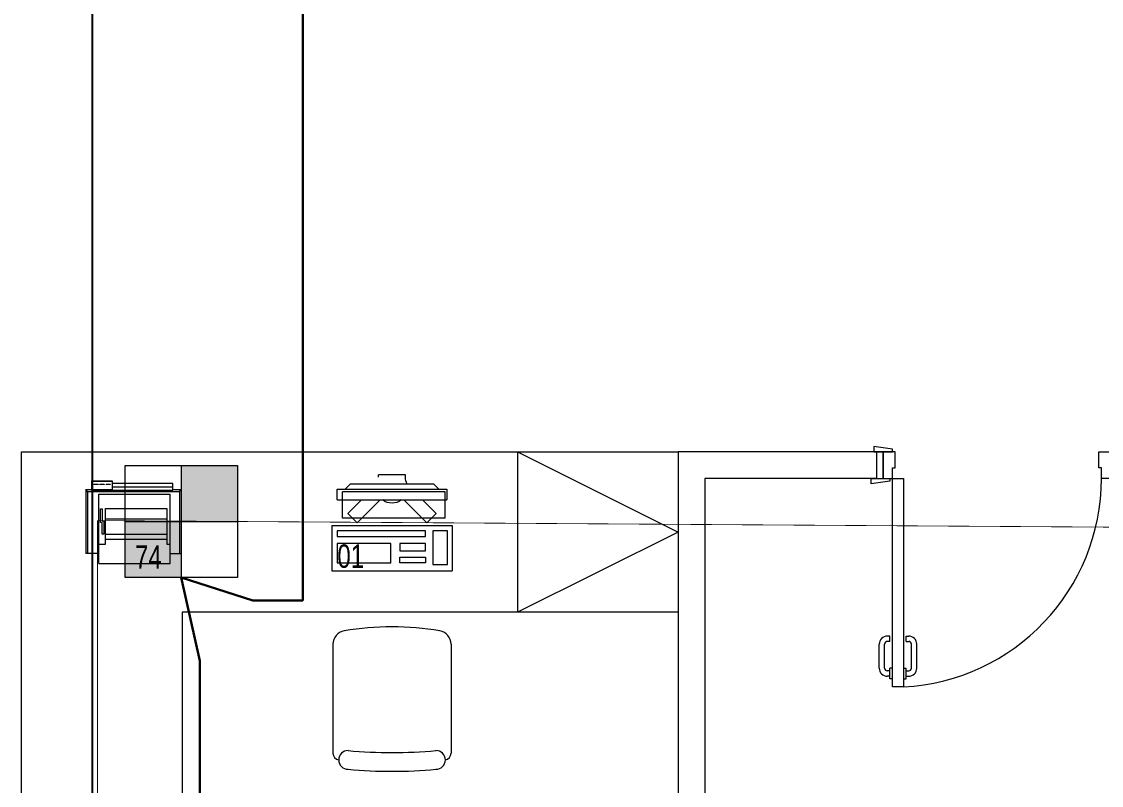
# Model space of a CAD drawing. Header units: metres. Extents: x 75097 to 220695, y -1557923 to -1361206.
# Drawn here: x 166248 to 170283, y -1446520 to -1443663 of the extents above; entities that cross this region are included whole.
import ezdxf

# ---------------------------------------------------------------- set-up
doc = ezdxf.new("R2010")
doc.units = ezdxf.units.M
doc.layers.get('0').update_dxf_attribs({"lineweight": 0})
doc.layers.add('A-100 - Copy$0$axes', color=8, linetype='Continuous')
for name, color, linetype, lineweight in [('A-100 - Copy$0$Medical Equipment and Furniture', 8, 'Continuous', 0), ('A-100 - Copy$0$Walls', 8, 'Continuous', 0), ('A-100 - Copy$0$Wooden Joinery', 8, 'Continuous', 0), ('E-LG', 245, 'Continuous', 30)]:
    doc.layers.add(name, color=color, linetype=linetype, lineweight=lineweight)
doc.layers.add('E-POWR', color=7, linetype='Continuous', lineweight=9, true_color=0x4e7e3e)
doc.styles.add('A-100 - Copy$0$X3G_ENTITY_257CFD', font='swisscl.ttf', dxfattribs={"height": 200})

# ---------------------------------------------------------------- blocks, each defined once
blk = doc.blocks.new('FLOOR BOX')
at = {"layer": 'E-POWR'}
h = blk.add_hatch(color=256, dxfattribs=at)
h.dxf.hatch_style = 1
h.paths.add_polyline_path([(0, 300), (0, 0), (300, 0), (300, 300)])
h.paths.add_polyline_path([(0, -300), (0, 0), (-300, 0), (-300, -300)])
blk.add_lwpolyline([(-300, 300), (300, 300), (300, -300), (-300, -300)], close=True, dxfattribs=at)
for points in [[(0, 300), (0, -300)], [(-300, 0), (300, 0)]]:
    blk.add_lwpolyline(points, dxfattribs=at)
blk = doc.blocks.new('A-100 - Copy$0$GF21021-P')
for p, q in [((-0.2207, 0.4756), (-0.2207, 0.0675)), ((0.2205, 0.4756), (0.2205, 0.0675))]:
    blk.add_line(p, q)
for centre, radius, start, end in [((-0.1707, 0.4756), 0.05, 99.6329, 180), ((-0.0001, -0.5295), 1.0695, 80.3671, 99.6329), ((0.1705, 0.4756), 0.05, 0, 80.3671), ((-0.1957, 0.0675), 0.025, 180, 261.4721), ((-0.1643, 0.0425), 0.0351, 90, 270), ((0, 1.8467), 1.7767, 264.6946, 275.3053), ((0.1641, 0.0425), 0.0351, 270, 90), ((0.1955, 0.0675), 0.025, 278.5279, 0), ((0, 1.8314), 1.8314, 264.8532, 275.147)]:
    blk.add_arc(centre, radius, start, end)
blk = doc.blocks.new('A-100 - Copy$0$ITCWLS1-P')
for p, q in [((-0.17, 0.45), (-0.17, 0)), ((-0.17, 0.45), (0, 0.45)), ((0, 0.45), (0, 0)), ((-0.2651, 0.43, 0), (-0.3051, 0.43, 0)), ((-0.3051, 0.43, 0), (-0.3051, 0.02, 0)), ((-0.197, 0.4094), (-0.295, 0.4094)), ((-0.295, 0.0264), (-0.295, 0.4094)), ((-0.2651, 0.43, 0), (-0.2651, 0.02, 0)), ((-0.197, 0.0264), (-0.197, 0.4094)), ((-0.1496, 0.4305), (-0.1291, 0.4305)), ((-0.1291, 0.4305), (-0.1291, 0.4089)), ((-0.3251, 0.38, 0), (-0.3051, 0.4, 0)), ((-0.3251, 0.38, 0), (-0.3251, 0.07, 0)), ((-0.3503, 0.275), (-0.3596, 0.275)), ((-0.3596, 0.175), (-0.3596, 0.275)), ((-0.3503, 0.175), (-0.3596, 0.175)), ((-0.3251, 0.07, 0), (-0.3051, 0.05, 0)), ((-0.3051, 0.02, 0), (-0.2651, 0.02, 0)), ((-0.197, 0.0264), (-0.295, 0.0264)), ((-0.17, 0), (0, 0))]:
    blk.add_line(p, q)
at = {"extrusion": (2.48281e-10, 3.18408e-10, -1)}
for p, q in [((-0.2651, 0.3395), (-0.2144, 0.3902)), ((-0.1791, 0.3548), (-0.2144, 0.3902)), ((-0.2651, 0.2688), (-0.1791, 0.3548))]:
    blk.add_line(p, q, dxfattribs=at)
at = {"extrusion": (2.48281e-10, -3.18408e-10, -1)}
for p, q in [((-0.2651, 0.1812), (-0.1791, 0.0952)), ((-0.2651, 0.1105), (-0.2144, 0.0598)), ((-0.1791, 0.0952), (-0.2144, 0.0598))]:
    blk.add_line(p, q, dxfattribs=at)
for points in [[(-0.1291, 0.4089), (-0.1291, 0.1), (-0.1496, 0.1), (-0.1496, 0.4305)], [(-0.1496, 0.1), (-0.1496, 0.1), (-0.1496, 0.1), (-0.1496, 0.1), (-0.1496, 0.1), (-0.1496, 0.1), (-0.1496, 0.1), (-0.1496, 0.1), (-0.1496, 0.1)], [(-0.1496, 0.1), (-0.1496, 0.1), (-0.1496, 0.1), (-0.1496, 0.1), (-0.1496, 0.1), (-0.1496, 0.1), (-0.1496, 0.1), (-0.1496, 0.1), (-0.1496, 0.1), (-0.1496, 0.1), (-0.1496, 0.1), (-0.1496, 0.1), (-0.1496, 0.1), (-0.1496, 0.1), (-0.1496, 0.1), (-0.1496, 0.1), (-0.1496, 0.1), (-0.1496, 0.1)], [(-0.1496, 0.1), (-0.1496, 0.1), (-0.1496, 0.1), (-0.1496, 0.1), (-0.1496, 0.1), (-0.1496, 0.1), (-0.1496, 0.1), (-0.1496, 0.1), (-0.1496, 0.1), (-0.1496, 0.1)], [(-0.1496, 0.1), (-0.1496, 0.1), (-0.1496, 0.1), (-0.1496, 0.1), (-0.1496, 0.1), (-0.1496, 0.1), (-0.1496, 0.1)], [(-0.1496, 0.1), (-0.1496, 0.1), (-0.1496, 0.1), (-0.1496, 0.1), (-0.1496, 0.1), (-0.1496, 0.1), (-0.1496, 0.1), (-0.1496, 0.1), (-0.1496, 0.1), (-0.1496, 0.1)], [(-0.1496, 0.1), (-0.1496, 0.1), (-0.1496, 0.1), (-0.1496, 0.1), (-0.1496, 0.1), (-0.1496, 0.1), (-0.1496, 0.1), (-0.1496, 0.1), (-0.1496, 0.1), (-0.1496, 0.1), (-0.1496, 0.1), (-0.1496, 0.1), (-0.1496, 0.1), (-0.1496, 0.1), (-0.1496, 0.1)], [(-0.1496, 0.1), (-0.1496, 0.1), (-0.1496, 0.1), (-0.1496, 0.1), (-0.1496, 0.1), (-0.1496, 0.1), (-0.1496, 0.1), (-0.1496, 0.1), (-0.1496, 0.1), (-0.1496, 0.1)], [(-0.1496, 0.1), (-0.1496, 0.1), (-0.1496, 0.1), (-0.1496, 0.1), (-0.1496, 0.1), (-0.1496, 0.1), (-0.1496, 0.1), (-0.1496, 0.1), (-0.1496, 0.1), (-0.1496, 0.1)], [(-0.1496, 0.1), (-0.1496, 0.1), (-0.1496, 0.1), (-0.1496, 0.1), (-0.1496, 0.1), (-0.1496, 0.1), (-0.1496, 0.1), (-0.1496, 0.1), (-0.1496, 0.1), (-0.1496, 0.1), (-0.1496, 0.1), (-0.1496, 0.1), (-0.1496, 0.1), (-0.1496, 0.1), (-0.1496, 0.1), (-0.1496, 0.1), (-0.1496, 0.1), (-0.1496, 0.1), (-0.1496, 0.1), (-0.1496, 0.1), (-0.1496, 0.1), (-0.1496, 0.1), (-0.1496, 0.1), (-0.1496, 0.1), (-0.1496, 0.1), (-0.1496, 0.1), (-0.1496, 0.1), (-0.1496, 0.1), (-0.1496, 0.1), (-0.1496, 0.1), (-0.1496, 0.1), (-0.1496, 0.1), (-0.1496, 0.1), (-0.1496, 0.1), (-0.1496, 0.1), (-0.1496, 0.1), (-0.1496, 0.1), (-0.1496, 0.1), (-0.1496, 0.1), (-0.1496, 0.1), (-0.1496, 0.1), (-0.1496, 0.1), (-0.1496, 0.1), (-0.1496, 0.1), (-0.1496, 0.1), (-0.1496, 0.1), (-0.1496, 0.1), (-0.1496, 0.1), (-0.1496, 0.1), (-0.1496, 0.1), (-0.1496, 0.1), (-0.1496, 0.1), (-0.1496, 0.1), (-0.1496, 0.1)], [(-0.1496, 0.1), (-0.1496, 0.1), (-0.1496, 0.1), (-0.1496, 0.1), (-0.1496, 0.1), (-0.1496, 0.1), (-0.1496, 0.1), (-0.1496, 0.1), (-0.1496, 0.1), (-0.1496, 0.1), (-0.1496, 0.1), (-0.1496, 0.1), (-0.1496, 0.1), (-0.1496, 0.1), (-0.1496, 0.1), (-0.1496, 0.1), (-0.1496, 0.1), (-0.1496, 0.1), (-0.1496, 0.1), (-0.1496, 0.1), (-0.1496, 0.1), (-0.1496, 0.1), (-0.1496, 0.1), (-0.1496, 0.1), (-0.1496, 0.1), (-0.1496, 0.1), (-0.1496, 0.1), (-0.1496, 0.1), (-0.1496, 0.1), (-0.1496, 0.1), (-0.1496, 0.1), (-0.1496, 0.1), (-0.1496, 0.1), (-0.1496, 0.1), (-0.1496, 0.1), (-0.1496, 0.1), (-0.1496, 0.1), (-0.1496, 0.1), (-0.1496, 0.1), (-0.1496, 0.1), (-0.1496, 0.1), (-0.1496, 0.1), (-0.1496, 0.1), (-0.1496, 0.1), (-0.1496, 0.1), (-0.1496, 0.1), (-0.1496, 0.1), (-0.1496, 0.1), (-0.1496, 0.1), (-0.1496, 0.1), (-0.1496, 0.1), (-0.1496, 0.1), (-0.1496, 0.1), (-0.1496, 0.1), (-0.1496, 0.1), (-0.1496, 0.1), (-0.1496, 0.1), (-0.1496, 0.1), (-0.1496, 0.1), (-0.1496, 0.1), (-0.1496, 0.1), (-0.1496, 0.1), (-0.1496, 0.1), (-0.1496, 0.1), (-0.1496, 0.1), (-0.1496, 0.1), (-0.1496, 0.1), (-0.1496, 0.1), (-0.1496, 0.1), (-0.1496, 0.1), (-0.1496, 0.1), (-0.1496, 0.1), (-0.1496, 0.1), (-0.1496, 0.1), (-0.1496, 0.1), (-0.1496, 0.1), (-0.1496, 0.1), (-0.1496, 0.1), (-0.1496, 0.1), (-0.1496, 0.1), (-0.1496, 0.1), (-0.1496, 0.1), (-0.1496, 0.1), (-0.1496, 0.1), (-0.1496, 0.1), (-0.1496, 0.1), (-0.1496, 0.1), (-0.1496, 0.1), (-0.1496, 0.1)], [(-0.1496, 0.1), (-0.1496, 0.1), (-0.1496, 0.1), (-0.1496, 0.1), (-0.1496, 0.1), (-0.1496, 0.1), (-0.1496, 0.1), (-0.1496, 0.1), (-0.1496, 0.1), (-0.1496, 0.1), (-0.1496, 0.1), (-0.1496, 0.1)], [(-0.1496, 0.1), (-0.1496, 0.1), (-0.1496, 0.1), (-0.1496, 0.1), (-0.1496, 0.1), (-0.1496, 0.1), (-0.1496, 0.1)], [(-0.1496, 0.1), (-0.1496, 0.1), (-0.1496, 0.1), (-0.1496, 0.1), (-0.1496, 0.1), (-0.1496, 0.1), (-0.1496, 0.1), (-0.1496, 0.1), (-0.1496, 0.1), (-0.1496, 0.1), (-0.1496, 0.1), (-0.1496, 0.1), (-0.1496, 0.1), (-0.1496, 0.1), (-0.1496, 0.1), (-0.1496, 0.1), (-0.1496, 0.1)], [(-0.1496, 0.1), (-0.1496, 0.1), (-0.1496, 0.1), (-0.1496, 0.1), (-0.1496, 0.1), (-0.1496, 0.1), (-0.1496, 0.1), (-0.1496, 0.1), (-0.1496, 0.1), (-0.1496, 0.1), (-0.1496, 0.1), (-0.1496, 0.1), (-0.1496, 0.1), (-0.1496, 0.1), (-0.1496, 0.1), (-0.1496, 0.1), (-0.1496, 0.1), (-0.1496, 0.1), (-0.1496, 0.1), (-0.1496, 0.1), (-0.1496, 0.1), (-0.1496, 0.1), (-0.1496, 0.1), (-0.1496, 0.1), (-0.1496, 0.1), (-0.1496, 0.1), (-0.1496, 0.1), (-0.1496, 0.1), (-0.1496, 0.1), (-0.1496, 0.1), (-0.1496, 0.1), (-0.1496, 0.1), (-0.1496, 0.1), (-0.1496, 0.1), (-0.1496, 0.1), (-0.1496, 0.1), (-0.1496, 0.1), (-0.1496, 0.1), (-0.1496, 0.1), (-0.1496, 0.1), (-0.1496, 0.1), (-0.1496, 0.1), (-0.1496, 0.1), (-0.1496, 0.1), (-0.1496, 0.1), (-0.1496, 0.1), (-0.1496, 0.1), (-0.1496, 0.1), (-0.1496, 0.1), (-0.1496, 0.1), (-0.1496, 0.1), (-0.1496, 0.1), (-0.1496, 0.1), (-0.1496, 0.1), (-0.1496, 0.1), (-0.1496, 0.1), (-0.1496, 0.1), (-0.1496, 0.1), (-0.1496, 0.1), (-0.1496, 0.1), (-0.1496, 0.1), (-0.1496, 0.1), (-0.1496, 0.1), (-0.1496, 0.1), (-0.1496, 0.1), (-0.1496, 0.1), (-0.1496, 0.1), (-0.1496, 0.1), (-0.1496, 0.1), (-0.1496, 0.1), (-0.1496, 0.1), (-0.1496, 0.1), (-0.1496, 0.1), (-0.1496, 0.1), (-0.1496, 0.1), (-0.1496, 0.1), (-0.1496, 0.1), (-0.1496, 0.1), (-0.1496, 0.1), (-0.1496, 0.1), (-0.1496, 0.1), (-0.1496, 0.1), (-0.1496, 0.1), (-0.1496, 0.1), (-0.1496, 0.1), (-0.1496, 0.1), (-0.1496, 0.1), (-0.1496, 0.1), (-0.1496, 0.1), (-0.1496, 0.1), (-0.1496, 0.1), (-0.1496, 0.1), (-0.1496, 0.1), (-0.1496, 0.1), (-0.1496, 0.1), (-0.1496, 0.1), (-0.1496, 0.1), (-0.1496, 0.1), (-0.1496, 0.1), (-0.1496, 0.1), (-0.1496, 0.1), (-0.1496, 0.1), (-0.1496, 0.1), (-0.1496, 0.1), (-0.1496, 0.1), (-0.1496, 0.1), (-0.1496, 0.1), (-0.1496, 0.1), (-0.1496, 0.1), (-0.1496, 0.1), (-0.1496, 0.1)], [(-0.1496, 0.1), (-0.1496, 0.1), (-0.1496, 0.1), (-0.1496, 0.1), (-0.1496, 0.1), (-0.1496, 0.1), (-0.1496, 0.1), (-0.1496, 0.1)]]:
    blk.add_lwpolyline(points)
for points in [[(-0.1019, 0.4305), (-0.0304, 0.4305), (-0.0304, 0.2294), (-0.1019, 0.2294)], [(-0.1019, 0.1954), (-0.0747, 0.1954), (-0.0747, 0.1), (-0.1019, 0.1)], [(-0.0304, 0.1954), (-0.0508, 0.1954), (-0.0508, 0.1), (-0.0304, 0.1)], [(-0.1496, 0.1), (-0.1496, 0.1), (-0.1496, 0.1), (-0.1496, 0.1), (-0.1496, 0.1), (-0.1496, 0.1), (-0.1496, 0.1), (-0.1496, 0.1), (-0.1496, 0.1), (-0.1496, 0.1), (-0.1496, 0.1), (-0.1496, 0.1), (-0.1496, 0.1), (-0.1496, 0.1), (-0.1496, 0.1), (-0.1496, 0.1), (-0.1496, 0.1), (-0.1496, 0.1), (-0.1496, 0.1), (-0.1496, 0.1), (-0.1496, 0.1), (-0.1496, 0.1), (-0.1496, 0.1), (-0.1496, 0.1), (-0.1496, 0.1), (-0.1496, 0.1), (-0.1496, 0.1), (-0.1496, 0.1), (-0.1496, 0.1), (-0.1496, 0.1), (-0.1496, 0.1), (-0.1496, 0.1), (-0.1496, 0.1), (-0.1496, 0.1), (-0.1496, 0.1), (-0.1496, 0.1), (-0.1496, 0.1), (-0.1496, 0.1), (-0.1496, 0.1), (-0.1496, 0.1), (-0.1496, 0.1), (-0.1496, 0.1), (-0.1496, 0.1), (-0.1496, 0.1), (-0.1496, 0.1), (-0.1496, 0.1), (-0.1496, 0.1), (-0.1496, 0.1), (-0.1496, 0.1), (-0.1496, 0.1), (-0.1496, 0.1), (-0.1496, 0.1), (-0.1496, 0.1), (-0.1496, 0.1), (-0.1496, 0.1), (-0.1496, 0.1), (-0.1496, 0.1), (-0.1496, 0.1), (-0.1496, 0.1), (-0.1496, 0.1), (-0.1496, 0.1), (-0.1496, 0.1), (-0.1496, 0.1), (-0.1496, 0.1), (-0.1496, 0.1), (-0.1496, 0.1), (-0.1496, 0.1), (-0.1496, 0.1), (-0.1496, 0.1), (-0.1496, 0.1), (-0.1496, 0.1), (-0.1496, 0.1), (-0.1496, 0.1), (-0.1496, 0.1), (-0.1496, 0.1), (-0.1496, 0.1), (-0.1496, 0.1), (-0.1496, 0.1), (-0.1496, 0.1), (-0.1496, 0.1), (-0.1496, 0.1), (-0.1496, 0.1), (-0.1496, 0.1), (-0.1496, 0.1), (-0.1496, 0.1), (-0.1496, 0.1), (-0.1496, 0.1), (-0.1496, 0.1), (-0.1496, 0.1), (-0.1496, 0.1), (-0.1496, 0.1), (-0.1496, 0.1), (-0.1496, 0.1), (-0.1496, 0.1), (-0.1496, 0.1), (-0.1496, 0.1), (-0.1496, 0.1), (-0.1496, 0.1), (-0.1496, 0.1), (-0.1496, 0.1), (-0.1496, 0.1), (-0.1496, 0.1), (-0.1496, 0.1), (-0.1496, 0.1), (-0.1496, 0.1), (-0.1496, 0.1), (-0.1496, 0.1), (-0.1496, 0.1), (-0.1496, 0.1), (-0.1496, 0.1), (-0.1496, 0.1), (-0.1496, 0.1), (-0.1496, 0.1), (-0.1496, 0.1), (-0.1496, 0.1), (-0.1496, 0.1), (-0.1496, 0.1), (-0.1496, 0.1), (-0.1496, 0.1), (-0.1496, 0.1), (-0.1496, 0.1), (-0.1496, 0.1), (-0.1496, 0.1), (-0.1496, 0.1), (-0.1496, 0.1), (-0.1496, 0.1), (-0.1496, 0.1), (-0.1496, 0.1), (-0.1496, 0.1), (-0.1496, 0.1), (-0.1496, 0.1), (-0.1496, 0.1), (-0.1496, 0.1), (-0.1496, 0.1), (-0.1496, 0.1), (-0.1496, 0.1), (-0.1496, 0.1), (-0.1496, 0.1), (-0.1496, 0.1), (-0.1496, 0.1), (-0.1496, 0.1), (-0.1496, 0.1), (-0.1496, 0.1), (-0.1496, 0.1), (-0.1496, 0.1), (-0.1496, 0.1), (-0.1496, 0.1), (-0.1496, 0.1), (-0.1496, 0.1), (-0.1496, 0.1), (-0.1496, 0.1), (-0.1496, 0.1), (-0.1496, 0.1), (-0.1496, 0.1), (-0.1496, 0.1), (-0.1496, 0.1), (-0.1496, 0.1), (-0.1496, 0.1), (-0.1496, 0.1), (-0.1496, 0.1), (-0.1496, 0.1), (-0.1496, 0.1), (-0.1496, 0.1), (-0.1496, 0.1), (-0.1496, 0.1), (-0.1496, 0.1), (-0.1496, 0.1), (-0.1496, 0.1), (-0.1496, 0.1), (-0.1496, 0.1), (-0.1496, 0.1), (-0.1496, 0.1), (-0.1496, 0.1), (-0.1496, 0.1), (-0.1496, 0.1), (-0.1496, 0.1), (-0.1496, 0.1), (-0.1496, 0.1), (-0.1496, 0.1), (-0.1496, 0.1), (-0.1496, 0.1), (-0.1496, 0.1), (-0.1496, 0.1), (-0.1496, 0.1), (-0.1496, 0.1), (-0.1496, 0.1), (-0.1496, 0.1), (-0.1496, 0.1), (-0.1496, 0.1), (-0.1496, 0.1), (-0.1496, 0.1), (-0.1496, 0.1), (-0.1496, 0.1), (-0.1496, 0.1), (-0.1496, 0.1), (-0.1496, 0.1), (-0.1496, 0.1), (-0.1496, 0.1), (-0.1496, 0.1), (-0.1496, 0.1), (-0.1496, 0.1), (-0.1496, 0.1), (-0.1496, 0.1), (-0.1496, 0.1), (-0.1496, 0.1), (-0.1496, 0.1), (-0.1496, 0.1), (-0.1496, 0.1), (-0.1496, 0.1), (-0.1496, 0.1), (-0.1496, 0.1), (-0.1496, 0.1), (-0.1496, 0.1), (-0.1496, 0.1), (-0.1496, 0.1), (-0.1496, 0.1), (-0.1496, 0.1), (-0.1496, 0.1), (-0.1496, 0.1), (-0.1496, 0.1), (-0.1496, 0.1), (-0.1496, 0.1), (-0.1496, 0.1), (-0.1496, 0.1), (-0.1496, 0.1), (-0.1496, 0.1), (-0.1496, 0.1), (-0.1496, 0.1), (-0.1496, 0.1), (-0.1496, 0.1), (-0.1496, 0.1), (-0.1496, 0.1), (-0.1496, 0.1), (-0.1496, 0.1), (-0.1496, 0.1), (-0.1496, 0.1), (-0.1496, 0.1), (-0.1496, 0.1), (-0.1496, 0.1), (-0.1496, 0.1), (-0.1496, 0.1), (-0.1496, 0.1), (-0.1496, 0.1), (-0.1496, 0.1), (-0.1496, 0.1), (-0.1496, 0.1), (-0.1496, 0.1), (-0.1496, 0.1), (-0.1496, 0.1), (-0.1496, 0.1), (-0.1496, 0.1), (-0.1496, 0.1), (-0.1496, 0.1), (-0.1496, 0.1), (-0.1496, 0.1), (-0.1496, 0.1), (-0.1496, 0.1), (-0.1496, 0.1), (-0.1496, 0.1), (-0.1496, 0.1), (-0.1496, 0.1), (-0.1496, 0.1), (-0.1496, 0.1), (-0.1496, 0.1), (-0.1496, 0.1), (-0.1496, 0.1), (-0.1496, 0.1), (-0.1496, 0.1), (-0.1496, 0.1), (-0.1496, 0.1), (-0.1496, 0.1), (-0.1496, 0.1), (-0.1496, 0.1), (-0.1496, 0.1), (-0.1496, 0.1), (-0.1496, 0.1), (-0.1496, 0.1)], [(-0.1496, 0.1), (-0.1496, 0.1), (-0.1496, 0.1), (-0.1496, 0.1), (-0.1496, 0.1), (-0.1496, 0.1), (-0.1496, 0.1), (-0.1496, 0.1), (-0.1496, 0.1), (-0.1496, 0.1), (-0.1496, 0.1), (-0.1496, 0.1), (-0.1496, 0.1), (-0.1496, 0.1), (-0.1496, 0.1), (-0.1496, 0.1), (-0.1496, 0.1), (-0.1496, 0.1), (-0.1496, 0.1), (-0.1496, 0.1), (-0.1496, 0.1), (-0.1496, 0.1), (-0.1496, 0.1), (-0.1496, 0.1), (-0.1496, 0.1), (-0.1496, 0.1), (-0.1496, 0.1), (-0.1496, 0.1), (-0.1496, 0.1), (-0.1496, 0.1), (-0.1496, 0.1), (-0.1496, 0.1), (-0.1496, 0.1), (-0.1496, 0.1), (-0.1496, 0.1), (-0.1496, 0.1), (-0.1496, 0.1), (-0.1496, 0.1), (-0.1496, 0.1), (-0.1496, 0.1), (-0.1496, 0.1), (-0.1496, 0.1), (-0.1496, 0.1), (-0.1496, 0.1), (-0.1496, 0.1), (-0.1496, 0.1), (-0.1496, 0.1), (-0.1496, 0.1), (-0.1496, 0.1), (-0.1496, 0.1), (-0.1496, 0.1), (-0.1496, 0.1), (-0.1496, 0.1), (-0.1496, 0.1), (-0.1496, 0.1), (-0.1496, 0.1), (-0.1496, 0.1), (-0.1496, 0.1), (-0.1496, 0.1), (-0.1496, 0.1), (-0.1496, 0.1), (-0.1496, 0.1), (-0.1496, 0.1), (-0.1496, 0.1), (-0.1496, 0.1), (-0.1496, 0.1), (-0.1496, 0.1), (-0.1496, 0.1), (-0.1496, 0.1), (-0.1496, 0.1), (-0.1496, 0.1), (-0.1496, 0.1), (-0.1496, 0.1), (-0.1496, 0.1), (-0.1496, 0.1), (-0.1496, 0.1), (-0.1496, 0.1), (-0.1496, 0.1), (-0.1496, 0.1), (-0.1496, 0.1), (-0.1496, 0.1), (-0.1496, 0.1), (-0.1496, 0.1), (-0.1496, 0.1), (-0.1496, 0.1), (-0.1496, 0.1), (-0.1496, 0.1), (-0.1496, 0.1), (-0.1496, 0.1), (-0.1496, 0.1), (-0.1496, 0.1), (-0.1496, 0.1), (-0.1496, 0.1), (-0.1496, 0.1), (-0.1496, 0.1), (-0.1496, 0.1), (-0.1496, 0.1), (-0.1496, 0.1), (-0.1496, 0.1), (-0.1496, 0.1), (-0.1496, 0.1), (-0.1496, 0.1), (-0.1496, 0.1), (-0.1496, 0.1), (-0.1496, 0.1), (-0.1496, 0.1), (-0.1496, 0.1), (-0.1496, 0.1), (-0.1496, 0.1), (-0.1496, 0.1), (-0.1496, 0.1), (-0.1496, 0.1), (-0.1496, 0.1), (-0.1496, 0.1), (-0.1496, 0.1), (-0.1496, 0.1), (-0.1496, 0.1), (-0.1496, 0.1), (-0.1496, 0.1), (-0.1496, 0.1), (-0.1496, 0.1), (-0.1496, 0.1), (-0.1496, 0.1), (-0.1496, 0.1), (-0.1496, 0.1), (-0.1496, 0.1), (-0.1496, 0.1), (-0.1496, 0.1), (-0.1496, 0.1), (-0.1496, 0.1), (-0.1496, 0.1), (-0.1496, 0.1), (-0.1496, 0.1), (-0.1496, 0.1), (-0.1496, 0.1), (-0.1496, 0.1), (-0.1496, 0.1), (-0.1496, 0.1), (-0.1496, 0.1), (-0.1496, 0.1), (-0.1496, 0.1), (-0.1496, 0.1), (-0.1496, 0.1), (-0.1496, 0.1), (-0.1496, 0.1), (-0.1496, 0.1), (-0.1496, 0.1), (-0.1496, 0.1), (-0.1496, 0.1), (-0.1496, 0.1), (-0.1496, 0.1), (-0.1496, 0.1), (-0.1496, 0.1), (-0.1496, 0.1), (-0.1496, 0.1), (-0.1496, 0.1), (-0.1496, 0.1), (-0.1496, 0.1), (-0.1496, 0.1), (-0.1496, 0.1), (-0.1496, 0.1), (-0.1496, 0.1), (-0.1496, 0.1), (-0.1496, 0.1), (-0.1496, 0.1), (-0.1496, 0.1), (-0.1496, 0.1), (-0.1496, 0.1), (-0.1496, 0.1), (-0.1496, 0.1), (-0.1496, 0.1), (-0.1496, 0.1), (-0.1496, 0.1), (-0.1496, 0.1), (-0.1496, 0.1), (-0.1496, 0.1), (-0.1496, 0.1), (-0.1496, 0.1), (-0.1496, 0.1), (-0.1496, 0.1), (-0.1496, 0.1), (-0.1496, 0.1), (-0.1496, 0.1), (-0.1496, 0.1), (-0.1496, 0.1), (-0.1496, 0.1), (-0.1496, 0.1), (-0.1496, 0.1), (-0.1496, 0.1), (-0.1496, 0.1), (-0.1496, 0.1), (-0.1496, 0.1), (-0.1496, 0.1), (-0.1496, 0.1), (-0.1496, 0.1), (-0.1496, 0.1), (-0.1496, 0.1), (-0.1496, 0.1), (-0.1496, 0.1), (-0.1496, 0.1), (-0.1496, 0.1), (-0.1496, 0.1), (-0.1496, 0.1), (-0.1496, 0.1), (-0.1496, 0.1), (-0.1496, 0.1), (-0.1496, 0.1), (-0.1496, 0.1), (-0.1496, 0.1), (-0.1496, 0.1), (-0.1496, 0.1), (-0.1496, 0.1), (-0.1496, 0.1), (-0.1496, 0.1)], [(-0.1496, 0.1), (-0.1496, 0.1), (-0.1496, 0.1), (-0.1496, 0.1), (-0.1496, 0.1), (-0.1496, 0.1), (-0.1496, 0.1), (-0.1496, 0.1), (-0.1496, 0.1), (-0.1496, 0.1), (-0.1496, 0.1), (-0.1496, 0.1), (-0.1496, 0.1), (-0.1496, 0.1), (-0.1496, 0.1), (-0.1496, 0.1), (-0.1496, 0.1), (-0.1496, 0.1), (-0.1496, 0.1), (-0.1496, 0.1), (-0.1496, 0.1), (-0.1496, 0.1), (-0.1496, 0.1), (-0.1496, 0.1), (-0.1496, 0.1), (-0.1496, 0.1), (-0.1496, 0.1), (-0.1496, 0.1), (-0.1496, 0.1), (-0.1496, 0.1), (-0.1496, 0.1), (-0.1496, 0.1), (-0.1496, 0.1), (-0.1496, 0.1), (-0.1496, 0.1), (-0.1496, 0.1), (-0.1496, 0.1), (-0.1496, 0.1), (-0.1496, 0.1), (-0.1496, 0.1), (-0.1496, 0.1), (-0.1496, 0.1), (-0.1496, 0.1), (-0.1496, 0.1), (-0.1496, 0.1), (-0.1496, 0.1), (-0.1496, 0.1), (-0.1496, 0.1), (-0.1496, 0.1), (-0.1496, 0.1), (-0.1496, 0.1), (-0.1496, 0.1), (-0.1496, 0.1), (-0.1496, 0.1), (-0.1496, 0.1), (-0.1496, 0.1), (-0.1496, 0.1), (-0.1496, 0.1), (-0.1496, 0.1), (-0.1496, 0.1), (-0.1496, 0.1), (-0.1496, 0.1), (-0.1496, 0.1), (-0.1496, 0.1), (-0.1496, 0.1), (-0.1496, 0.1), (-0.1496, 0.1), (-0.1496, 0.1), (-0.1496, 0.1), (-0.1496, 0.1), (-0.1496, 0.1), (-0.1496, 0.1), (-0.1496, 0.1), (-0.1496, 0.1), (-0.1496, 0.1), (-0.1496, 0.1), (-0.1496, 0.1), (-0.1496, 0.1), (-0.1496, 0.1), (-0.1496, 0.1), (-0.1496, 0.1), (-0.1496, 0.1), (-0.1496, 0.1), (-0.1496, 0.1), (-0.1496, 0.1), (-0.1496, 0.1), (-0.1496, 0.1), (-0.1496, 0.1), (-0.1496, 0.1), (-0.1496, 0.1), (-0.1496, 0.1), (-0.1496, 0.1), (-0.1496, 0.1), (-0.1496, 0.1), (-0.1496, 0.1), (-0.1496, 0.1), (-0.1496, 0.1), (-0.1496, 0.1), (-0.1496, 0.1), (-0.1496, 0.1), (-0.1496, 0.1), (-0.1496, 0.1), (-0.1496, 0.1), (-0.1496, 0.1), (-0.1496, 0.1), (-0.1496, 0.1), (-0.1496, 0.1), (-0.1496, 0.1), (-0.1496, 0.1), (-0.1496, 0.1), (-0.1496, 0.1), (-0.1496, 0.1), (-0.1496, 0.1), (-0.1496, 0.1), (-0.1496, 0.1), (-0.1496, 0.1), (-0.1496, 0.1), (-0.1496, 0.1), (-0.1496, 0.1), (-0.1496, 0.1), (-0.1496, 0.1), (-0.1496, 0.1), (-0.1496, 0.1), (-0.1496, 0.1), (-0.1496, 0.1), (-0.1496, 0.1), (-0.1496, 0.1), (-0.1496, 0.1), (-0.1496, 0.1), (-0.1496, 0.1), (-0.1496, 0.1), (-0.1496, 0.1), (-0.1496, 0.1), (-0.1496, 0.1), (-0.1496, 0.1), (-0.1496, 0.1), (-0.1496, 0.1), (-0.1496, 0.1), (-0.1496, 0.1), (-0.1496, 0.1), (-0.1496, 0.1), (-0.1496, 0.1), (-0.1496, 0.1), (-0.1496, 0.1), (-0.1496, 0.1), (-0.1496, 0.1), (-0.1496, 0.1), (-0.1496, 0.1), (-0.1496, 0.1), (-0.1496, 0.1), (-0.1496, 0.1), (-0.1496, 0.1), (-0.1496, 0.1), (-0.1496, 0.1), (-0.1496, 0.1), (-0.1496, 0.1), (-0.1496, 0.1), (-0.1496, 0.1), (-0.1496, 0.1), (-0.1496, 0.1), (-0.1496, 0.1), (-0.1496, 0.1), (-0.1496, 0.1), (-0.1496, 0.1), (-0.1496, 0.1), (-0.1496, 0.1), (-0.1496, 0.1), (-0.1496, 0.1), (-0.1496, 0.1), (-0.1496, 0.1), (-0.1496, 0.1), (-0.1496, 0.1), (-0.1496, 0.1), (-0.1496, 0.1), (-0.1496, 0.1), (-0.1496, 0.1), (-0.1496, 0.1), (-0.1496, 0.1), (-0.1496, 0.1), (-0.1496, 0.1), (-0.1496, 0.1), (-0.1496, 0.1), (-0.1496, 0.1), (-0.1496, 0.1), (-0.1496, 0.1), (-0.1496, 0.1), (-0.1496, 0.1), (-0.1496, 0.1), (-0.1496, 0.1), (-0.1496, 0.1), (-0.1496, 0.1), (-0.1496, 0.1), (-0.1496, 0.1), (-0.1496, 0.1), (-0.1496, 0.1), (-0.1496, 0.1), (-0.1496, 0.1), (-0.1496, 0.1), (-0.1496, 0.1), (-0.1496, 0.1), (-0.1496, 0.1), (-0.1496, 0.1), (-0.1496, 0.1), (-0.1496, 0.1), (-0.1496, 0.1), (-0.1496, 0.1), (-0.1496, 0.1), (-0.1496, 0.1), (-0.1496, 0.1), (-0.1496, 0.1), (-0.1496, 0.1), (-0.1496, 0.1), (-0.1496, 0.1), (-0.1496, 0.1), (-0.1496, 0.1), (-0.1496, 0.1), (-0.1496, 0.1), (-0.1496, 0.1), (-0.1496, 0.1)], [(-0.1496, 0.0727), (-0.0236, 0.0727), (-0.0236, 0.0182), (-0.1496, 0.0182)]]:
    blk.add_lwpolyline(points, close=True)
for centre, radius, start, end in [((-0.3089, 0.225), 0.0556, 321.9431, 38.0569), ((-0.3503, 0.125), 0.05, 59.6907, 90)]:
    blk.add_arc(centre, radius, start, end)
blk = doc.blocks.new('A-100 - Copy$0$ITPPLT2C-P')
for p, q in [((0, 0), (0, -0.2262)), ((0.0252, 0), (0, 0)), ((0.0139, 0), (0.0139, -0.2262)), ((0.0252, 0), (0.0139, 0)), ((0.0229, 0.0318), (0.2618, 0.0318)), ((0.0304, 0.0256), (0.0229, 0.0318)), ((0.0229, 0), (0.0229, 0.0318)), ((0.0252, -0.2262), (0.0252, 0)), ((0.0304, -0.3182), (0.0304, 0.0256)), ((0.0304, 0.0256), (0.2618, 0.0256)), ((0.2618, -0.0096), (0.2618, 0.0318)), ((0.0401, -0.2769), (0.0401, -0.0096)), ((0.3, -0.0096), (0.0401, -0.0096)), ((0.0939, -0.2515), (0.0939, -0.0222)), ((0.0939, -0.0222), (0.2274, -0.0222)), ((0.1321, -0.2515), (0.1321, -0.0222)), ((0.1894, -0.2515), (0.1894, -0.0222)), ((0.2082, -0.2515), (0.2082, -0.0222)), ((0.2274, -0.0222), (0.2274, -0.0096)), ((0.3, -0.2769), (0.3, -0.0096)), ((-0.0091, -0.2262), (0.0267, -0.2262)), ((-0.0091, -0.3023), (-0.0091, -0.2262)), ((-0.0087, -0.2262), (0.0236, -0.2262)), ((-0.0087, -0.3023), (-0.0087, -0.2262)), ((0, -0.2262), (0.0252, -0.2262)), ((0.0023, -0.2495), (0.0023, -0.2334)), ((0.0023, -0.2334), (0.0045, -0.2334)), ((0.0045, -0.2334), (0.0045, -0.2495)), ((0.0139, -0.2262), (0.0252, -0.2262)), ((0.0236, -0.2262), (0.0236, -0.3023)), ((0.0267, -0.2262), (0.0267, -0.3023)), ((0.0045, -0.2495), (0.0023, -0.2495)), ((0.0023, -0.2721), (0.0023, -0.2562)), ((0.0023, -0.2562), (0.0045, -0.2562)), ((0.0045, -0.2721), (0.0023, -0.2721)), ((0.0023, -0.295), (0.0023, -0.2793)), ((0.0023, -0.2793), (0.0045, -0.2793)), ((0.0045, -0.2562), (0.0045, -0.2721)), ((0.0045, -0.2793), (0.0045, -0.295)), ((0.3, -0.2769), (0.0401, -0.2769)), ((0.2274, -0.2515), (0.0939, -0.2515)), ((0.0947, -0.2701), (0.0947, -0.2641)), ((0.0947, -0.2641), (0.1395, -0.2641)), ((0.1457, -0.2701), (0.0947, -0.2701)), ((0.1395, -0.2575), (0.19, -0.2575)), ((0.1395, -0.2641), (0.1395, -0.2575)), ((0.19, -0.2641), (0.1457, -0.2641)), ((0.1457, -0.2641), (0.1457, -0.2701)), ((0.19, -0.2575), (0.19, -0.2641)), ((0.2274, -0.2769), (0.2274, -0.2515)), ((0.2618, -0.2769), (0.2618, -0.3246)), ((0.0267, -0.3023), (-0.0091, -0.3023)), ((0.0236, -0.3023), (-0.0087, -0.3023)), ((0.0045, -0.295), (0.0023, -0.295)), ((0.0229, -0.3246), (0.0229, -0.3023)), ((0.0304, -0.3182), (0.0229, -0.3246)), ((0.0304, -0.3182), (0.2618, -0.3182)), ((0.0229, -0.3246), (0.2618, -0.3246))]:
    blk.add_line(p, q)
blk = doc.blocks.new('A-100 - Copy$0$A$C72370EFE')
at = {"layer": 'A-100 - Copy$0$Wooden Joinery'}
for p, q in [((-0.01, -0.04), (-0.02, -0.04)), ((-0.01, -0.03), (-0.01, -0.07)), ((0, -0.03), (-0.01, -0.03)), ((0.04, -0.03), (0.05, -0.03)), ((0.05, -0.03), (0.05, -0.07)), ((0.05, -0.04), (0.06, -0.04)), ((-0.05, -0.07), (-0.05, -0.16)), ((-0.03, -0.07), (-0.03, -0.16)), ((-0.01, -0.06), (-0.02, -0.06)), ((0, -0.07), (-0.01, -0.07)), ((0.04, -0.07), (0.05, -0.07)), ((0.05, -0.06), (0.06, -0.06)), ((0.07, -0.07), (0.07, -0.16)), ((0.09, -0.07), (0.09, -0.16)), ((-0.01, -0.17), (-0.02, -0.17)), ((-0.01, -0.19), (-0.02, -0.19)), ((-0.01, -0.17), (-0.01, -0.19)), ((0.05, -0.17), (0.06, -0.17)), ((0.05, -0.17), (0.05, -0.19)), ((0.05, -0.19), (0.06, -0.19))]:
    blk.add_line(p, q, dxfattribs=at)
for centre, radius, start, end in [((-0.02, -0.07), 0.03, 90, 180), ((0.06, -0.07), 0.03, 0, 90), ((-0.02, -0.07), 0.01, 90, 180), ((0.06, -0.07), 0.01, 0, 90), ((-0.02, -0.16), 0.03, 180, 270), ((-0.02, -0.16), 0.01, 180, 270), ((0.06, -0.16), 0.01, 270, 0), ((0.06, -0.16), 0.03, 270, 0)]:
    blk.add_arc(centre, radius, start, end, dxfattribs=at)
blk = doc.blocks.new('A-100 - Copy')
at = {"layer": 'A-100 - Copy$0$axes'}
blk.add_line((166513.3, -1477297.4, 0), (166513.3, -1391762.7, 0), dxfattribs=at)
at = {"layer": 'A-100 - Copy$0$Medical Equipment and Furniture'}
for p, q in [((168101.1, -1445272.7, -2.4), (168101.1, -1445872.7, -2.4)), ((168101.1, -1445272.7, -2.4), (168701.1, -1445572.7, -2.4)), ((168701.1, -1445572.7, -2.4), (168101.1, -1445872.7, -2.4))]:
    blk.add_line(p, q, dxfattribs=at)
at = {"layer": 'A-100 - Copy$0$Medical Equipment and Furniture', "elevation": -2.4}
blk.add_lwpolyline([(166848.3, -1445872.7), (166848.3, -1447772.7), (166248.3, -1447772.7), (166248.3, -1445272.7), (168701.1, -1445272.7), (168701.1, -1445872.7)], close=True, dxfattribs=at)
at = {"layer": 'A-100 - Copy$0$Walls'}
for p, q in [((168701.1, -1445272.7, -2.4), (168701.1, -1448412.7, 0)), ((169442.9, -1445272.7, -3002.4), (168701.1, -1445272.7, -2.4)), ((169442.9, -1445272.7, -2.4), (169442.9, -1445372.7, -2.4)), ((168801.1, -1445372.7, -2.4), (168801.1, -1448412.7, 0)), ((169442.9, -1445372.7, -3002.4), (168801.1, -1445372.7, -2.4))]:
    blk.add_line(p, q, dxfattribs=at)
at = {"layer": 'A-100 - Copy$0$Wooden Joinery', "elevation": 0}
for points in [[(169502.9, -1445272.7), (169502.9, -1445262.7), (169432.9, -1445252.7), (169432.9, -1445272.7)], [(169492.9, -1445372.7), (169492.9, -1445382.7), (169422.9, -1445392.7), (169422.9, -1445372.7)], [(169542.9, -1445372.7), (169542.9, -1446151.7), (169502.9, -1446151.7), (169502.9, -1445372.7)]]:
    blk.add_lwpolyline(points, close=True, dxfattribs=at)
at = {"layer": 'A-100 - Copy$0$Wooden Joinery', "elevation": -3002.4}
for points in [[(169467.9, -1445372.7), (169467.9, -1445272.7), (169442.9, -1445272.7), (169442.9, -1445372.7), (169467.9, -1445372.7)], [(169467.9, -1445372.7), (169502.9, -1445372.7), (169502.9, -1445332.7), (169512.9, -1445332.7), (169512.9, -1445272.7), (169467.9, -1445272.7), (169467.9, -1445372.7)], [(170317.9, -1445372.7), (170282.9, -1445372.7), (170282.9, -1445332.7), (170272.9, -1445332.7), (170272.9, -1445272.7), (170317.9, -1445272.7), (170317.9, -1445372.7)]]:
    blk.add_lwpolyline(points, dxfattribs=at)
at = {"layer": 'A-100 - Copy$0$Wooden Joinery'}
blk.add_arc((169502.9, -1445372.7, -3002.4), 780, 272.9397, 0, dxfattribs=at)
at = {"layer": 'A-100 - Copy$0$Medical Equipment and Furniture', "xscale": -1000, "yscale": 1000, "zscale": 1000, "rotation": 89.99999999246123}
blk.add_blockref('A-100 - Copy$0$ITCWLS1-P', (167857.3, -1445717.7, -2.4), dxfattribs=at)
at = {"layer": 'A-100 - Copy$0$Medical Equipment and Furniture', "extrusion": (2.55377e-17, 7.77425e-06, -1), "xscale": -1000.000000000001, "yscale": 1000.000000000001, "zscale": 1000, "rotation": 90}
blk.add_blockref('A-100 - Copy$0$ITPPLT2C-P', (-166813.2, -1445390.7, -8.9), dxfattribs=at)
at = {"layer": 'A-100 - Copy$0$Medical Equipment and Furniture', "xscale": 1000, "yscale": 1000, "zscale": 1000}
blk.add_blockref('A-100 - Copy$0$GF21021-P', (167632.4, -1446467.3, -2.4), dxfattribs=at)
at = {"layer": 'A-100 - Copy$0$Wooden Joinery', "xscale": 999.9999999998859, "yscale": 999.9999999998859, "zscale": 999.9999999998859, "rotation": 180}
blk.add_blockref('A-100 - Copy$0$A$C72370EFE', (169542.9, -1446151.7, -3002.4), dxfattribs=at)
at = {"layer": 'A-100 - Copy$0$Medical Equipment and Furniture', "char_height": 87.47, "attachment_point": 2, "style": 'A-100 - Copy$0$X3G_ENTITY_257CFD'}
for s, insert in [('74', (166721.8, -1445622.5, -2.4)), ('01', (167478, -1445618.9, 0))]:
    blk.add_mtext(s, dxfattribs=dict(at, insert=insert))

msp = doc.modelspace()

# ---------------------------------------------------------------- linework, layer by layer
at = {"layer": 'E-LG', "color": 1}
msp.add_lwpolyline([(166914.4, -1447302.2), (166914.4, -1446053.8), (166845, -1445743.1), (167112.2, -1445828), (167298.6, -1445828), (167298.6, -1427992.5)], dxfattribs=at)
at = {"layer": 'E-POWR', "const_width": 3}
msp.add_lwpolyline([(171150.6, -1445559.6), (166531.9, -1445529.7), (166531.9, -1447142.7)], dxfattribs=at)

# ---------------------------------------------------------------- block references
at = {"layer": 'E-POWR', "color": 87, "true_color": 0x4c7b3d, "xscale": 0.7, "yscale": 0.7, "zscale": 0.7}
msp.add_blockref('FLOOR BOX', (166845, -1445533.1, -2.4), dxfattribs=at)

# ---------------------------------------------------------------- next in the draw order: block references
msp.add_blockref('A-100 - Copy', (0, 0))

doc.saveas('drawing.dxf')
